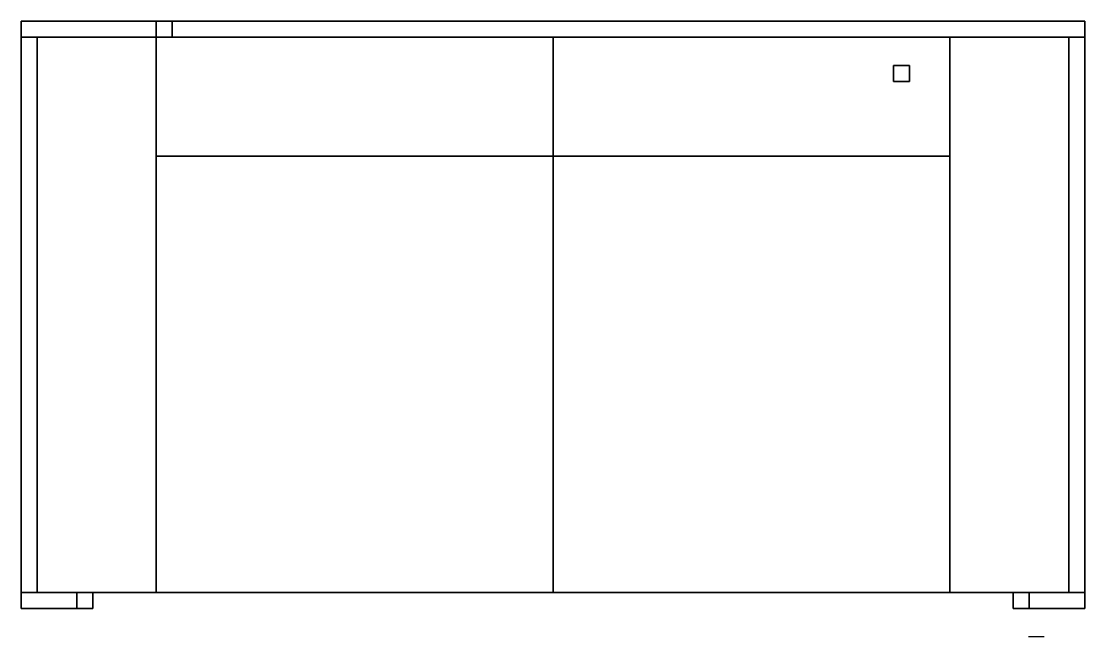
# Model space of a CAD drawing. Extents: x -7 to 127, y -4 to 74.
import ezdxf

# ---------------------------------------------------------------- set-up
doc = ezdxf.new("R2010")
doc.units = 0
doc.header["$LTSCALE"] = 50
doc.header["$MEASUREMENT"] = 0
doc.layers.get('0').update_dxf_attribs({"linetype": 'CONTINUOUS'})

# ---------------------------------------------------------------- blocks, each defined once
blk = doc.blocks.new('CA8ZZ033')
blk.add_line((0, 2), (0, 0))
at = {"elevation": 22}
blk.add_lwpolyline([(0, 2), (-5, 2), (-5, 72), (125, 72), (125, 2), (120, 2)], dxfattribs=at)
mesh = blk.add_polymesh((6, 3))
for k, corner in enumerate([(127, 72, 57), (127, 72, 55), (127, 72, 55), (-7, 72, 57), (-7, 72, 55), (-7, 72, 55), (-7, 74, 57), (-7, 74, 55), (-7, 72, 55), (127, 74, 57), (127, 74, 55), (127, 72, 55), (127, 74, 57), (127, 74, 57), (127, 72, 57), (-7, 74, 57), (-7, 74, 57), (-7, 72, 57)]):
    mesh.set_mesh_vertex(divmod(k, 3), corner)
mesh = blk.add_polymesh((6, 3))
for k, corner in enumerate([(12, 72, 55), (12, 72), (12, 72), (10, 72, 55), (10, 72), (10, 72), (10, 74, 55), (10, 74), (10, 72), (12, 74, 55), (12, 74), (12, 72), (12, 74, 55), (12, 74, 55), (12, 72, 55), (10, 74, 55), (10, 74, 55), (10, 72, 55)]):
    mesh.set_mesh_vertex(divmod(k, 3), corner)
mesh = blk.add_polymesh((6, 3))
for k, corner in enumerate([(-5, 2, 57), (-5, 2, 55), (-5, 2, 55), (-7, 2, 57), (-7, 2, 55), (-7, 2, 55), (-7, 72, 57), (-7, 72, 55), (-7, 2, 55), (-5, 72, 57), (-5, 72, 55), (-5, 2, 55), (-5, 72, 57), (-5, 72, 57), (-5, 2, 57), (-7, 72, 57), (-7, 72, 57), (-7, 2, 57)]):
    mesh.set_mesh_vertex(divmod(k, 3), corner)
mesh = blk.add_polymesh((6, 3))
for k, corner in enumerate([(10, 2, 69), (10, 2, 12), (10, 2, 12), (-5, 2, 69), (-5, 2, 12), (-5, 2, 12), (-5, 72, 69), (-5, 72, 12), (-5, 2, 12), (10, 72, 69), (10, 72, 12), (10, 2, 12), (10, 72, 69), (10, 72, 69), (10, 2, 69), (-5, 72, 69), (-5, 72, 69), (-5, 2, 69)]):
    mesh.set_mesh_vertex(divmod(k, 3), corner)
mesh = blk.add_polymesh((6, 3))
for k, corner in enumerate([(125, 2, 12), (125, 2, 10), (125, 2, 10), (-5, 2, 12), (-5, 2, 10), (-5, 2, 10), (-5, 72, 12), (-5, 72, 10), (-5, 2, 10), (125, 72, 12), (125, 72, 10), (125, 2, 10), (125, 72, 12), (125, 72, 12), (125, 2, 12), (-5, 72, 12), (-5, 72, 12), (-5, 2, 12)]):
    mesh.set_mesh_vertex(divmod(k, 3), corner)
mesh = blk.add_polymesh((6, 3))
for k, corner in enumerate([(60, 57, 69), (60, 57, 12), (60, 57, 12), (10, 57, 69), (10, 57, 12), (10, 57, 12), (10, 72, 69), (10, 72, 12), (10, 57, 12), (60, 72, 69), (60, 72, 12), (60, 57, 12), (60, 72, 69), (60, 72, 69), (60, 57, 69), (10, 72, 69), (10, 72, 69), (10, 57, 69)]):
    mesh.set_mesh_vertex(divmod(k, 3), corner)
mesh = blk.add_polymesh((6, 3))
for k, corner in enumerate([(110, 57, 69), (110, 57, 12), (110, 57, 12), (60, 57, 69), (60, 57, 12), (60, 57, 12), (60, 72, 69), (60, 72, 12), (60, 57, 12), (110, 72, 69), (110, 72, 12), (110, 57, 12), (110, 72, 69), (110, 72, 69), (110, 57, 69), (60, 72, 69), (60, 72, 69), (60, 57, 69)]):
    mesh.set_mesh_vertex(divmod(k, 3), corner)
mesh = blk.add_polymesh((6, 3))
for k, corner in enumerate([(125, 2, 69), (125, 2, 12), (125, 2, 12), (110, 2, 69), (110, 2, 12), (110, 2, 12), (110, 72, 69), (110, 72, 12), (110, 2, 12), (125, 72, 69), (125, 72, 12), (125, 2, 12), (125, 72, 69), (125, 72, 69), (125, 2, 69), (110, 72, 69), (110, 72, 69), (110, 2, 69)]):
    mesh.set_mesh_vertex(divmod(k, 3), corner)
mesh = blk.add_polymesh((6, 3))
for k, corner in enumerate([(127, 2, 57), (127, 2, 55), (127, 2, 55), (125, 2, 57), (125, 2, 55), (125, 2, 55), (125, 72, 57), (125, 72, 55), (125, 2, 55), (127, 72, 57), (127, 72, 55), (127, 2, 55), (127, 72, 57), (127, 72, 57), (127, 2, 57), (125, 72, 57), (125, 72, 57), (125, 2, 57)]):
    mesh.set_mesh_vertex(divmod(k, 3), corner)
mesh = blk.add_polymesh((6, 3))
for k, corner in enumerate([(60, 2, 47), (60, 2, 32), (60, 2, 32), (10, 2, 47), (10, 2, 32), (10, 2, 32), (10, 57, 47), (10, 57, 32), (10, 2, 32), (60, 57, 47), (60, 57, 32), (60, 2, 32), (60, 57, 47), (60, 57, 47), (60, 2, 47), (10, 57, 47), (10, 57, 47), (10, 2, 47)]):
    mesh.set_mesh_vertex(divmod(k, 3), corner)
mesh = blk.add_polymesh((6, 3))
for k, corner in enumerate([(60, 2, 32), (60, 2, 12), (60, 2, 12), (10, 2, 32), (10, 2, 12), (10, 2, 12), (10, 57, 32), (10, 57, 12), (10, 2, 12), (60, 57, 32), (60, 57, 12), (60, 2, 12), (60, 57, 32), (60, 57, 32), (60, 2, 32), (10, 57, 32), (10, 57, 32), (10, 2, 32)]):
    mesh.set_mesh_vertex(divmod(k, 3), corner)
mesh = blk.add_polymesh((6, 3))
for k, corner in enumerate([(110, 2, 47), (110, 2, 32), (110, 2, 32), (60, 2, 47), (60, 2, 32), (60, 2, 32), (60, 57, 47), (60, 57, 32), (60, 2, 32), (110, 57, 47), (110, 57, 32), (110, 2, 32), (110, 57, 47), (110, 57, 47), (110, 2, 47), (60, 57, 47), (60, 57, 47), (60, 2, 47)]):
    mesh.set_mesh_vertex(divmod(k, 3), corner)
mesh = blk.add_polymesh((6, 3))
for k, corner in enumerate([(110, 2, 32), (110, 2, 12), (110, 2, 12), (60, 2, 32), (60, 2, 12), (60, 2, 12), (60, 57, 32), (60, 57, 12), (60, 2, 12), (110, 57, 32), (110, 57, 12), (110, 2, 12), (110, 57, 32), (110, 57, 32), (110, 2, 32), (60, 57, 32), (60, 57, 32), (60, 2, 32)]):
    mesh.set_mesh_vertex(divmod(k, 3), corner)
mesh = blk.add_polymesh((6, 3))
for k, corner in enumerate([(2, 2, 57), (2, 2, 55), (2, 2, 55), (2, 0, 57), (2, 0, 55), (2, 0, 55), (-7, 0, 57), (-7, 0, 55), (2, 0, 55), (-7, 2, 57), (-7, 2, 55), (2, 2, 55), (-7, 2, 57), (-7, 2, 57), (2, 2, 57), (-7, 0, 57), (-7, 0, 57), (2, 0, 57)]):
    mesh.set_mesh_vertex(divmod(k, 3), corner)
mesh = blk.add_polymesh((6, 3))
for k, corner in enumerate([(2, 0, 55), (2, 0), (2, 0), (0, 0, 55), (0, 0), (0, 0), (0, 2, 55), (0, 2), (0, 0), (2, 2, 55), (2, 2), (2, 0), (2, 2, 55), (2, 2, 55), (2, 0, 55), (0, 2, 55), (0, 2, 55), (0, 0, 55)]):
    mesh.set_mesh_vertex(divmod(k, 3), corner)
mesh = blk.add_polymesh((6, 3))
for k, corner in enumerate([(127, 0, 57), (127, 0, 55), (127, 0, 55), (118, 0, 57), (118, 0, 55), (118, 0, 55), (118, 2, 57), (118, 2, 55), (118, 0, 55), (127, 2, 57), (127, 2, 55), (127, 0, 55), (127, 2, 57), (127, 2, 57), (127, 0, 57), (118, 2, 57), (118, 2, 57), (118, 0, 57)]):
    mesh.set_mesh_vertex(divmod(k, 3), corner)
mesh = blk.add_polymesh((6, 3))
for k, corner in enumerate([(120, 0, 55), (120, 0), (120, 0), (118, 0, 55), (118, 0), (118, 0), (118, 2, 55), (118, 2), (118, 0), (120, 2, 55), (120, 2), (120, 0), (120, 2, 55), (120, 2, 55), (120, 0, 55), (118, 2, 55), (118, 2, 55), (118, 0, 55)]):
    mesh.set_mesh_vertex(divmod(k, 3), corner)

msp = doc.modelspace()

# ---------------------------------------------------------------- linework, layer by layer
at = {"color": 0, "linetype": 'ByBlock'}
msp.add_line((121.9, -3.58, 55), (119.9, -3.58, 55), dxfattribs=at)

# ---------------------------------------------------------------- block references
msp.add_blockref('CA8ZZ033', (0, 0), dxfattribs=at)

# ---------------------------------------------------------------- meshes
mesh = msp.add_polymesh((6, 3), dxfattribs=at)
for k, corner in enumerate([(104.9, 66.42, 55), (104.9, 66.42), (104.9, 66.42), (102.9, 66.42, 55), (102.9, 66.42), (102.9, 66.42), (102.9, 68.42, 55), (102.9, 68.42), (102.9, 66.42), (104.9, 68.42, 55), (104.9, 68.42), (104.9, 66.42), (104.9, 68.42, 55), (104.9, 68.42, 55), (104.9, 66.42, 55), (102.9, 68.42, 55), (102.9, 68.42, 55), (102.9, 66.42, 55)]):
    mesh.set_mesh_vertex(divmod(k, 3), corner)

doc.saveas('drawing.dxf')
